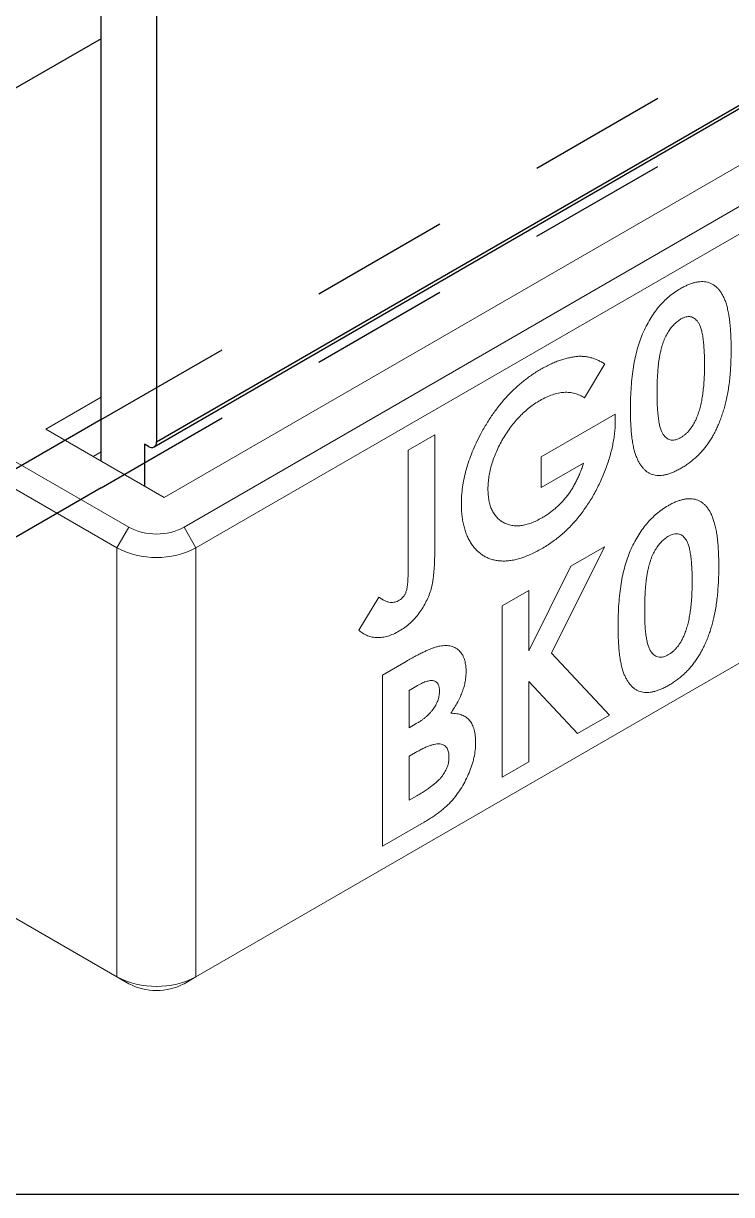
# Model space of a CAD drawing. Extents: x -1 to 10.4, y -10.7 to 0.
# Drawn here: x 7.249 to 7.883, y -10.74 to -9.692 of the extents above; entities that cross this region are included whole.
import ezdxf

# ---------------------------------------------------------------- set-up
doc = ezdxf.new("R2010")
doc.units = 0
doc.header["$LTSCALE"] = 0.5
doc.header["$MEASUREMENT"] = 0
doc.linetypes.add('HIDDEN', pattern=[0.375, 0.25, -0.125])
for name, color, linetype in [('Brackets', 181, 'CONTINUOUS'), ('Dimension', 10, 'CONTINUOUS'), ('Housing', 150, 'CONTINUOUS')]:
    doc.layers.add(name, color=color, linetype=linetype)
doc.layers.add('Jig', color=41, linetype='CONTINUOUS', lineweight=13)
doc.layers.add('Text-Unprinted', color=131, linetype='CONTINUOUS', plot=False)

msp = doc.modelspace()

# ---------------------------------------------------------------- linework, layer by layer
at = {"layer": 'Brackets', "linetype": 'HIDDEN', "lineweight": 25, "transparency": 16777216}
msp.add_line((8.2535, -9.1664), (7.3185, -9.7061), dxfattribs=at)
at = {"layer": 'Brackets', "linetype": 'HIDDEN', "transparency": 16777216}
for p, q in [((7.3185, -10.0468), (8.4779, -9.3775)), ((7.3185, -10.1078), (8.4779, -9.4385)), ((7.3185, -9.7061), (6.804, -10.0032)), ((7.3185, -10.0468), (7.099, -10.1735)), ((7.3185, -10.1078), (7.099, -10.2345))]:
    msp.add_line(p, q, dxfattribs=at)
at = {"layer": 'Dimension', "transparency": 16777216}
msp.add_open_spline([(9.0855, -9.8777), (9.2782, -8.2996), (7.8957, -7.5147), (6.5131, -6.7299), (6.7059, -5.1518)], degree=3, dxfattribs=at)
at = {"layer": 'Housing', "linetype": 'Continuous', "transparency": 16777216}
for p, q in [((7.368, -8.063), (7.368, -10.0667)), ((9.1027, -9.0682), (7.3659, -10.0713)), ((7.368, -10.0667), (9.1023, -9.065)), ((7.3185, -10.0839), (7.3185, -9.6459)), ((7.3574, -10.0688), (7.3574, -10.1063)), ((7.3609, -10.0708), (7.3574, -10.0688))]:
    msp.add_line(p, q, dxfattribs=at)
msp.add_arc((7.3637, -10.0674), 0.00437, 230.7624, 9.2023, dxfattribs=at)
at = {"layer": 'Jig', "linetype": 'Continuous', "transparency": 16777216}
for p, q in [((7.3432, -10.1431), (5.1512, -8.8771)), ((5.1406, -8.8954), (7.3326, -10.1615)), ((7.3326, -10.5451), (5.1406, -9.2791)), ((7.375, -10.1165), (8.4188, -9.5137)), ((8.3738, -9.5397), (7.375, -10.1165)), ((8.4269, -9.5458), (7.3927, -10.1431)), ((7.4033, -10.1615), (8.4375, -9.5642)), ((8.4375, -9.9479), (7.4033, -10.5451)), ((7.3185, -10.0267), (7.269, -10.0553)), ((7.269, -10.0553), (7.3114, -10.0798)), ((7.269, -10.0553), (7.375, -10.1165)), ((7.3114, -10.0798), (7.3185, -10.0757)), ((7.375, -10.1165), (7.3114, -10.0798)), ((7.375, -10.1165), (7.375, -10.1165)), ((7.3326, -10.1615), (7.3432, -10.1431)), ((7.4033, -10.1615), (7.3927, -10.1431)), ((7.3326, -10.1615), (7.3326, -10.5451)), ((7.4033, -10.5451), (7.4033, -10.1615)), ((7.3432, -10.5513), (7.3326, -10.5451)), ((7.3927, -10.5513), (7.4033, -10.5451))]:
    msp.add_line(p, q, dxfattribs=at)
at = {"layer": 'Jig', "transparency": 16777216}
for p, q in [((7.7691, -9.997), (7.7511, -10.0273)), ((7.7122, -10.0801), (7.7783, -10.0419)), ((7.7783, -10.0419), (7.7785, -10.0483)), ((7.5932, -10.0742), (7.617, -10.0605)), ((7.617, -10.0605), (7.617, -10.1621)), ((7.5932, -10.1822), (7.5932, -10.0742)), ((7.7122, -10.1076), (7.7122, -10.0801)), ((7.7502, -10.0856), (7.7122, -10.1076)), ((7.7688, -10.1606), (7.7215, -10.2556)), ((7.7387, -10.1779), (7.7688, -10.1606)), ((7.7011, -10.2535), (7.7387, -10.1779)), ((7.6773, -10.2134), (7.7011, -10.1997)), ((7.7011, -10.1997), (7.7011, -10.2535)), ((7.549, -10.2351), (7.567, -10.2055)), ((7.5668, -10.2057), (7.571, -10.2081)), ((7.6773, -10.3665), (7.6773, -10.2134)), ((7.5702, -10.2753), (7.5915, -10.263)), ((7.7215, -10.2556), (7.7734, -10.311)), ((7.5702, -10.4283), (7.5702, -10.2753)), ((7.6015, -10.2847), (7.594, -10.289)), ((7.7011, -10.281), (7.7011, -10.3527)), ((7.7447, -10.3276), (7.7011, -10.281)), ((7.594, -10.289), (7.594, -10.3223)), ((7.7734, -10.311), (7.7447, -10.3276)), ((7.594, -10.3223), (7.6004, -10.3187)), ((7.5997, -10.3446), (7.594, -10.3479)), ((7.594, -10.3479), (7.594, -10.3871)), ((7.7011, -10.3527), (7.6773, -10.3665)), ((7.594, -10.3871), (7.6009, -10.3831)), ((7.6075, -10.4068), (7.5702, -10.4283))]:
    msp.add_line(p, q, dxfattribs=at)
at = {"layer": 'Jig', "linetype": 'Continuous', "transparency": 16777216}
for centre, radius in [((7.368, -10.0953), 0.0538), ((7.368, -10.0933), 0.0768), ((7.368, -10.4769), 0.0768), ((7.368, -10.5035), 0.0538)]:
    msp.add_arc(centre, radius, 242.5977, 297.4023, dxfattribs=at)
at = {"layer": 'Jig', "transparency": 16777216}
for points, knots in [([(7.8367, -9.9297), (7.8379, -9.929), (7.8401, -9.9278), (7.8435, -9.9263), (7.8467, -9.925), (7.8498, -9.9241), (7.8527, -9.9236), (7.8556, -9.9233), (7.8583, -9.9234), (7.861, -9.9238), (7.8634, -9.9246), (7.8658, -9.9258), (7.8679, -9.9273), (7.87, -9.9291), (7.8719, -9.9313), (7.8736, -9.9338), (7.8752, -9.9368), (7.8767, -9.94), (7.878, -9.9437), (7.8791, -9.948), (7.8801, -9.9527), (7.8808, -9.958), (7.8814, -9.9637), (7.8818, -9.97), (7.8821, -9.9768), (7.8821, -9.9815), (7.8821, -9.9839)], [0, 0, 0, 0, 0.036627, 0.072018, 0.106602, 0.140274, 0.17358, 0.206379, 0.239129, 0.271938, 0.305059, 0.338342, 0.37263, 0.407727, 0.443889, 0.481473, 0.520266, 0.561057, 0.604159, 0.650198, 0.699685, 0.752419, 0.808832, 0.868984, 0.93269, 1, 1, 1, 1]), ([(7.8029, -9.97), (7.804, -9.9677), (7.806, -9.9633), (7.8095, -9.9571), (7.8133, -9.9512), (7.8174, -9.9459), (7.8218, -9.9411), (7.8265, -9.9367), (7.8315, -9.9329), (7.8349, -9.9308), (7.8367, -9.9297)], [0, 0, 0, 0, 0.132314, 0.2587, 0.380912, 0.500535, 0.620923, 0.742376, 0.868281, 1, 1, 1, 1]), ([(7.8373, -9.9568), (7.8362, -9.9575), (7.8342, -9.9588), (7.8312, -9.9614), (7.8285, -9.9645), (7.8263, -9.9674), (7.8248, -9.9701), (7.8236, -9.9722), (7.8226, -9.9746), (7.8216, -9.9771), (7.8207, -9.9797), (7.8198, -9.9826), (7.8191, -9.9856), (7.8184, -9.9888), (7.8178, -9.9922), (7.8173, -9.9959), (7.8168, -9.9999), (7.8165, -10.0042), (7.8162, -10.0087), (7.816, -10.0136), (7.8159, -10.0187), (7.8159, -10.0222), (7.8159, -10.024)], [0, 0, 0, 0, 0.0538317, 0.1055387, 0.1576324, 0.2112999, 0.2395184, 0.2694043, 0.3006884, 0.334182, 0.369857, 0.4080829, 0.4482393, 0.4916256, 0.5386654, 0.5899193, 0.6463879, 0.7072399, 0.7729552, 0.8436484, 0.9193114, 1, 1, 1, 1]), ([(7.8583, -9.9977), (7.8583, -9.9953), (7.8583, -9.9906), (7.858, -9.9842), (7.8576, -9.9783), (7.857, -9.9732), (7.8561, -9.9687), (7.8551, -9.965), (7.854, -9.9619), (7.8526, -9.9595), (7.851, -9.9577), (7.8494, -9.9563), (7.8476, -9.9553), (7.8458, -9.9547), (7.8438, -9.9546), (7.8417, -9.9549), (7.8395, -9.9556), (7.8381, -9.9564), (7.8373, -9.9568)], [0, 0, 0, 0, 0.112119, 0.21581, 0.310214, 0.396008, 0.473428, 0.542799, 0.60457, 0.659382, 0.708791, 0.755384, 0.798717, 0.840426, 0.880199, 0.91973, 0.959047, 1, 1, 1, 1]), ([(7.7921, -10.0374), (7.7921, -10.034), (7.7921, -10.0274), (7.7927, -10.0177), (7.7935, -10.0084), (7.7946, -9.9997), (7.7962, -9.9916), (7.7981, -9.9839), (7.8002, -9.9767), (7.8021, -9.9722), (7.8029, -9.97)], [0, 0, 0, 0, 0.161066, 0.310779, 0.449889, 0.578276, 0.696627, 0.805994, 0.906565, 1, 1, 1, 1]), ([(7.7119, -10.0018), (7.7133, -10.001), (7.7161, -9.9994), (7.7204, -9.9973), (7.7245, -9.9954), (7.7286, -9.9939), (7.7326, -9.9926), (7.7366, -9.9916), (7.7404, -9.9908), (7.743, -9.9905), (7.7442, -9.9903)], [0, 0, 0, 0, 0.128976, 0.256614, 0.382375, 0.50745, 0.631232, 0.754221, 0.877301, 1, 1, 1, 1]), ([(7.7442, -9.9903), (7.7453, -9.9902), (7.7474, -9.9901), (7.7506, -9.9903), (7.7537, -9.9906), (7.7568, -9.9914), (7.76, -9.9923), (7.763, -9.9936), (7.7661, -9.9952), (7.7681, -9.9964), (7.7691, -9.997)], [0, 0, 0, 0, 0.111803, 0.227404, 0.345669, 0.467905, 0.594194, 0.724668, 0.859642, 1, 1, 1, 1]), ([(7.8821, -9.9839), (7.8821, -9.9864), (7.8821, -9.9912), (7.8818, -9.9984), (7.8814, -10.0052), (7.8808, -10.0117), (7.88, -10.0179), (7.8791, -10.0238), (7.8779, -10.0293), (7.8766, -10.0346), (7.8751, -10.0395), (7.8735, -10.0443), (7.8718, -10.0488), (7.87, -10.0532), (7.868, -10.0573), (7.866, -10.0612), (7.8637, -10.0649), (7.8614, -10.0684), (7.859, -10.0717), (7.8563, -10.0748), (7.8536, -10.0778), (7.8506, -10.0806), (7.8475, -10.0832), (7.8443, -10.0858), (7.8409, -10.0881), (7.8386, -10.0895), (7.8374, -10.0902)], [0, 0, 0, 0, 0.068489, 0.133072, 0.193823, 0.251075, 0.304391, 0.354397, 0.401009, 0.444414, 0.485404, 0.524642, 0.561886, 0.597916, 0.632441, 0.665719, 0.697746, 0.729345, 0.760583, 0.792362, 0.824318, 0.857161, 0.89093, 0.925963, 0.962063, 1, 1, 1, 1]), ([(7.6582, -10.0596), (7.659, -10.058), (7.6608, -10.0548), (7.6635, -10.0502), (7.6663, -10.0457), (7.6692, -10.0414), (7.6723, -10.0373), (7.6754, -10.0333), (7.6786, -10.0294), (7.6819, -10.0257), (7.6853, -10.0222), (7.6888, -10.0188), (7.6924, -10.0156), (7.6961, -10.0125), (7.6999, -10.0096), (7.7038, -10.0068), (7.7078, -10.0041), (7.7105, -10.0026), (7.7119, -10.0018)], [0, 0, 0, 0, 0.063787, 0.126616, 0.188343, 0.249479, 0.309864, 0.370656, 0.430675, 0.491278, 0.551874, 0.613065, 0.675167, 0.737705, 0.801473, 0.866116, 0.93226, 1, 1, 1, 1]), ([(7.8518, -10.0439), (7.8524, -10.0424), (7.8535, -10.0394), (7.8548, -10.0346), (7.8559, -10.0295), (7.8568, -10.0239), (7.8575, -10.0179), (7.858, -10.0115), (7.8583, -10.0047), (7.8583, -10.0001), (7.8583, -9.9977)], [0, 0, 0, 0, 0.088875, 0.186363, 0.29409, 0.412109, 0.541758, 0.682689, 0.835089, 1, 1, 1, 1]), ([(7.7511, -10.0273), (7.7497, -10.0265), (7.7469, -10.0249), (7.7423, -10.0233), (7.7375, -10.0224), (7.7326, -10.0223), (7.7275, -10.023), (7.7222, -10.0244), (7.7168, -10.0266), (7.7131, -10.0286), (7.7112, -10.0296)], [0, 0, 0, 0, 0.134447, 0.263807, 0.389241, 0.511496, 0.632427, 0.753439, 0.87526, 1, 1, 1, 1]), ([(7.7112, -10.0296), (7.7096, -10.0306), (7.7064, -10.0325), (7.7017, -10.036), (7.6973, -10.0397), (7.693, -10.0439), (7.6889, -10.0484), (7.685, -10.0532), (7.6814, -10.0585), (7.6779, -10.064), (7.6748, -10.0697), (7.6721, -10.0754), (7.6697, -10.0811), (7.6679, -10.0867), (7.6664, -10.0923), (7.6654, -10.0978), (7.6647, -10.1034), (7.6646, -10.1069), (7.6646, -10.1087)], [0, 0, 0, 0, 0.067193, 0.13194, 0.195206, 0.257151, 0.318871, 0.380526, 0.442962, 0.506874, 0.570467, 0.632465, 0.693241, 0.753455, 0.813441, 0.873852, 0.936105, 1, 1, 1, 1]), ([(7.8159, -10.024), (7.8159, -10.0263), (7.8159, -10.0307), (7.8162, -10.037), (7.8167, -10.0426), (7.8173, -10.0476), (7.8181, -10.0518), (7.8191, -10.0554), (7.8203, -10.0584), (7.8217, -10.0606), (7.8233, -10.0624), (7.825, -10.0637), (7.8267, -10.0646), (7.8286, -10.0651), (7.8306, -10.0651), (7.8327, -10.0648), (7.835, -10.064), (7.8365, -10.0632), (7.8373, -10.0628)], [0, 0, 0, 0, 0.110752, 0.212376, 0.305552, 0.39038, 0.466772, 0.535487, 0.596824, 0.651363, 0.701341, 0.747857, 0.792193, 0.834257, 0.875313, 0.916021, 0.957645, 1, 1, 1, 1]), ([(7.8374, -10.0902), (7.8362, -10.0909), (7.8339, -10.0921), (7.8305, -10.0938), (7.8272, -10.095), (7.8241, -10.096), (7.8211, -10.0965), (7.8183, -10.0968), (7.8156, -10.0967), (7.813, -10.0963), (7.8106, -10.0955), (7.8084, -10.0944), (7.8062, -10.093), (7.8042, -10.0912), (7.8024, -10.0891), (7.8006, -10.0867), (7.799, -10.0838), (7.7976, -10.0807), (7.7963, -10.0771), (7.7951, -10.0731), (7.7942, -10.0684), (7.7934, -10.0633), (7.7928, -10.0575), (7.7924, -10.0513), (7.7921, -10.0446), (7.7921, -10.0399), (7.7921, -10.0374)], [0, 0, 0, 0, 0.038221, 0.074874, 0.110168, 0.144745, 0.178103, 0.211197, 0.24385, 0.276037, 0.308544, 0.341435, 0.375117, 0.409625, 0.445367, 0.482286, 0.520792, 0.560774, 0.603062, 0.648922, 0.697907, 0.750777, 0.807292, 0.867643, 0.931855, 1, 1, 1, 1]), ([(7.8373, -10.0628), (7.838, -10.0623), (7.8395, -10.0614), (7.8416, -10.0597), (7.8436, -10.0577), (7.8455, -10.0554), (7.8473, -10.0529), (7.849, -10.0501), (7.8505, -10.0471), (7.8514, -10.045), (7.8518, -10.0439)], [0, 0, 0, 0, 0.124035, 0.242846, 0.360342, 0.479042, 0.599334, 0.725488, 0.858549, 1, 1, 1, 1]), ([(7.7785, -10.0483), (7.7784, -10.05), (7.7784, -10.0534), (7.778, -10.0587), (7.7772, -10.064), (7.7762, -10.0694), (7.775, -10.0749), (7.7734, -10.0806), (7.7716, -10.0863), (7.7695, -10.092), (7.7672, -10.0978), (7.7647, -10.1034), (7.762, -10.1088), (7.7592, -10.1141), (7.7562, -10.1191), (7.753, -10.124), (7.7497, -10.1288), (7.7462, -10.1333), (7.7425, -10.1377), (7.7387, -10.1419), (7.7347, -10.1458), (7.7306, -10.1496), (7.7263, -10.1531), (7.7218, -10.1564), (7.7172, -10.1595), (7.7141, -10.1614), (7.7125, -10.1623)], [0, 0, 0, 0, 0.0419561, 0.0838374, 0.1253297, 0.1668251, 0.2084872, 0.2506579, 0.2931106, 0.3364618, 0.3796157, 0.4216808, 0.4630152, 0.5037472, 0.5437176, 0.5834649, 0.6231529, 0.6628895, 0.7028108, 0.7428727, 0.7836392, 0.8248405, 0.866918, 0.9100605, 0.9542098, 1, 1, 1, 1]), ([(7.6408, -10.1225), (7.6408, -10.12), (7.6409, -10.115), (7.6418, -10.1073), (7.6431, -10.0995), (7.645, -10.0916), (7.6475, -10.0837), (7.6505, -10.0757), (7.654, -10.0676), (7.6568, -10.0623), (7.6582, -10.0596)], [0, 0, 0, 0, 0.129258, 0.255246, 0.378909, 0.50093, 0.623252, 0.746433, 0.871368, 1, 1, 1, 1]), ([(7.713, -10.1346), (7.7141, -10.1339), (7.7162, -10.1327), (7.7194, -10.1305), (7.7224, -10.1282), (7.7253, -10.1259), (7.728, -10.1233), (7.7306, -10.1207), (7.7331, -10.1179), (7.7355, -10.115), (7.7378, -10.1119), (7.7399, -10.1086), (7.7419, -10.1052), (7.7438, -10.1016), (7.7456, -10.0978), (7.7472, -10.0939), (7.7488, -10.0898), (7.7498, -10.087), (7.7502, -10.0856)], [0, 0, 0, 0, 0.069342, 0.136133, 0.200535, 0.262767, 0.323389, 0.382953, 0.440937, 0.498748, 0.556278, 0.614728, 0.673714, 0.734792, 0.797576, 0.86229, 0.929678, 1, 1, 1, 1]), ([(7.6646, -10.1087), (7.6646, -10.1106), (7.6647, -10.1142), (7.6654, -10.1191), (7.6665, -10.1236), (7.668, -10.1276), (7.67, -10.1312), (7.6724, -10.1342), (7.6752, -10.1368), (7.6785, -10.1389), (7.682, -10.1405), (7.6859, -10.1415), (7.6899, -10.1419), (7.6941, -10.1417), (7.6986, -10.1408), (7.7032, -10.1393), (7.708, -10.1373), (7.7113, -10.1355), (7.713, -10.1346)], [0, 0, 0, 0, 0.063874, 0.125841, 0.186457, 0.246336, 0.306267, 0.366955, 0.42886, 0.492563, 0.556595, 0.619071, 0.681028, 0.742582, 0.804912, 0.86786, 0.932938, 1, 1, 1, 1]), ([(7.8257, -10.1238), (7.8268, -10.1232), (7.8291, -10.1219), (7.8324, -10.1204), (7.8356, -10.1192), (7.8387, -10.1183), (7.8417, -10.1177), (7.8446, -10.1175), (7.8473, -10.1176), (7.8499, -10.118), (7.8524, -10.1188), (7.8547, -10.1199), (7.8569, -10.1214), (7.8589, -10.1232), (7.8608, -10.1255), (7.8626, -10.128), (7.8642, -10.1309), (7.8656, -10.1342), (7.8669, -10.1379), (7.868, -10.1421), (7.869, -10.1468), (7.8698, -10.1521), (7.8704, -10.1578), (7.8708, -10.1641), (7.8711, -10.1709), (7.8711, -10.1757), (7.8711, -10.1781)], [0, 0, 0, 0, 0.0366266, 0.0720176, 0.1066018, 0.1402739, 0.1735801, 0.2063789, 0.2391292, 0.2719377, 0.3050588, 0.3383424, 0.3726295, 0.4077269, 0.4438894, 0.4814735, 0.5202662, 0.5610568, 0.6041587, 0.6501983, 0.6996847, 0.7524187, 0.8088321, 0.8689839, 0.93269, 1, 1, 1, 1]), ([(7.7125, -10.1623), (7.7108, -10.1632), (7.7075, -10.1651), (7.7025, -10.1675), (7.6977, -10.1694), (7.6931, -10.1711), (7.6885, -10.1722), (7.6841, -10.173), (7.6799, -10.1733), (7.6758, -10.1732), (7.6718, -10.1728), (7.6681, -10.1719), (7.6646, -10.1707), (7.6613, -10.169), (7.6582, -10.167), (7.6553, -10.1645), (7.6526, -10.1617), (7.6502, -10.1585), (7.648, -10.1549), (7.646, -10.1511), (7.6444, -10.147), (7.6431, -10.1426), (7.6421, -10.138), (7.6413, -10.1331), (7.6409, -10.1279), (7.6408, -10.1243), (7.6408, -10.1225)], [0, 0, 0, 0, 0.045177, 0.089554, 0.132591, 0.175068, 0.216835, 0.258412, 0.299395, 0.34053, 0.381365, 0.421966, 0.462143, 0.502292, 0.542775, 0.583285, 0.62468, 0.666691, 0.70889, 0.750592, 0.791965, 0.832957, 0.874428, 0.915866, 0.957652, 1, 1, 1, 1]), ([(7.7919, -10.1641), (7.7929, -10.1619), (7.7949, -10.1575), (7.7985, -10.1512), (7.8022, -10.1454), (7.8064, -10.1401), (7.8108, -10.1352), (7.8155, -10.1309), (7.8205, -10.127), (7.8239, -10.1249), (7.8257, -10.1238)], [0, 0, 0, 0, 0.132314, 0.2587, 0.380912, 0.500535, 0.620923, 0.742376, 0.868281, 1, 1, 1, 1]), ([(7.8473, -10.1918), (7.8473, -10.1894), (7.8473, -10.1848), (7.847, -10.1783), (7.8465, -10.1725), (7.8459, -10.1673), (7.8451, -10.1629), (7.8441, -10.1591), (7.8429, -10.156), (7.8415, -10.1536), (7.84, -10.1518), (7.8383, -10.1504), (7.8366, -10.1494), (7.8347, -10.1489), (7.8328, -10.1487), (7.8307, -10.149), (7.8285, -10.1498), (7.827, -10.1505), (7.8262, -10.151)], [0, 0, 0, 0, 0.112119, 0.21581, 0.310214, 0.396008, 0.473428, 0.542799, 0.60457, 0.659382, 0.708791, 0.755384, 0.798717, 0.840426, 0.880199, 0.91973, 0.959047, 1, 1, 1, 1]), ([(7.8262, -10.151), (7.8252, -10.1516), (7.8232, -10.1529), (7.8202, -10.1555), (7.8174, -10.1586), (7.8153, -10.1616), (7.8137, -10.1642), (7.8126, -10.1664), (7.8115, -10.1687), (7.8105, -10.1712), (7.8097, -10.1739), (7.8088, -10.1767), (7.8081, -10.1797), (7.8074, -10.1829), (7.8068, -10.1864), (7.8062, -10.1901), (7.8058, -10.194), (7.8054, -10.1983), (7.8052, -10.2028), (7.8049, -10.2077), (7.8048, -10.2128), (7.8048, -10.2163), (7.8048, -10.2181)], [0, 0, 0, 0, 0.053832, 0.105539, 0.157632, 0.2113, 0.239518, 0.269404, 0.300688, 0.334182, 0.369857, 0.408083, 0.448239, 0.491626, 0.538665, 0.589919, 0.646388, 0.70724, 0.772955, 0.843648, 0.919311, 1, 1, 1, 1]), ([(7.617, -10.1621), (7.617, -10.1641), (7.617, -10.1678), (7.6168, -10.1733), (7.6166, -10.1784), (7.6162, -10.1831), (7.6158, -10.1873), (7.6152, -10.1913), (7.6146, -10.1948), (7.6136, -10.1989), (7.612, -10.2037), (7.6095, -10.2093), (7.6066, -10.2147), (7.6031, -10.2198), (7.5992, -10.2247), (7.5949, -10.229), (7.5902, -10.2328), (7.5869, -10.2348), (7.5852, -10.2358)], [0, 0, 0, 0, 0.076414, 0.147235, 0.212084, 0.271069, 0.324193, 0.371998, 0.414138, 0.451018, 0.518122, 0.583596, 0.648767, 0.715219, 0.783109, 0.852067, 0.923839, 1, 1, 1, 1]), ([(7.781, -10.2316), (7.781, -10.2282), (7.7811, -10.2216), (7.7816, -10.2118), (7.7825, -10.2026), (7.7836, -10.1939), (7.7851, -10.1857), (7.787, -10.178), (7.7892, -10.1709), (7.791, -10.1663), (7.7919, -10.1641)], [0, 0, 0, 0, 0.161066, 0.310779, 0.449889, 0.578276, 0.696627, 0.805994, 0.906565, 1, 1, 1, 1]), ([(7.8711, -10.1781), (7.8711, -10.1806), (7.8711, -10.1854), (7.8708, -10.1925), (7.8703, -10.1994), (7.8697, -10.2059), (7.8689, -10.2121), (7.868, -10.2179), (7.8669, -10.2235), (7.8655, -10.2287), (7.8641, -10.2337), (7.8625, -10.2384), (7.8608, -10.243), (7.8589, -10.2473), (7.857, -10.2514), (7.8549, -10.2553), (7.8527, -10.259), (7.8504, -10.2625), (7.8479, -10.2658), (7.8453, -10.269), (7.8425, -10.2719), (7.8396, -10.2748), (7.8365, -10.2774), (7.8332, -10.2799), (7.8298, -10.2822), (7.8275, -10.2836), (7.8263, -10.2843)], [0, 0, 0, 0, 0.068489, 0.133072, 0.193823, 0.251075, 0.304391, 0.354397, 0.401009, 0.444414, 0.485404, 0.524642, 0.561886, 0.597916, 0.632441, 0.665719, 0.697746, 0.729345, 0.760583, 0.792362, 0.824318, 0.857161, 0.89093, 0.925963, 0.962063, 1, 1, 1, 1]), ([(7.5852, -10.2083), (7.5859, -10.2079), (7.5871, -10.2072), (7.5888, -10.2054), (7.5902, -10.2033), (7.5911, -10.2013), (7.5917, -10.1994), (7.5921, -10.1977), (7.5925, -10.1958), (7.5927, -10.1936), (7.593, -10.1911), (7.593, -10.1884), (7.5932, -10.1854), (7.5932, -10.1833), (7.5932, -10.1822)], [0, 0, 0, 0, 0.083638, 0.160373, 0.236973, 0.319854, 0.367519, 0.425272, 0.493709, 0.573008, 0.662595, 0.763436, 0.875911, 1, 1, 1, 1]), ([(7.8408, -10.238), (7.8413, -10.2366), (7.8424, -10.2335), (7.8437, -10.2288), (7.8448, -10.2236), (7.8457, -10.2181), (7.8464, -10.2121), (7.847, -10.2057), (7.8472, -10.1989), (7.8473, -10.1942), (7.8473, -10.1918)], [0, 0, 0, 0, 0.088875, 0.186363, 0.29409, 0.412109, 0.541758, 0.682689, 0.835089, 1, 1, 1, 1]), ([(7.567, -10.2055), (7.5679, -10.2061), (7.5697, -10.2074), (7.5723, -10.2089), (7.5748, -10.2099), (7.577, -10.2104), (7.5792, -10.2104), (7.5812, -10.21), (7.5832, -10.2094), (7.5846, -10.2087), (7.5852, -10.2083)], [0, 0, 0, 0, 0.191177, 0.356896, 0.499617, 0.618069, 0.721813, 0.819283, 0.911678, 1, 1, 1, 1]), ([(7.8048, -10.2181), (7.8048, -10.2204), (7.8049, -10.2249), (7.8051, -10.2312), (7.8056, -10.2367), (7.8062, -10.2417), (7.8071, -10.246), (7.8081, -10.2495), (7.8093, -10.2525), (7.8107, -10.2548), (7.8122, -10.2565), (7.8139, -10.2578), (7.8157, -10.2587), (7.8176, -10.2592), (7.8196, -10.2593), (7.8217, -10.2589), (7.8239, -10.2581), (7.8255, -10.2573), (7.8262, -10.2569)], [0, 0, 0, 0, 0.110752, 0.212376, 0.305552, 0.39038, 0.466772, 0.535487, 0.596824, 0.651363, 0.701341, 0.747857, 0.792193, 0.834257, 0.875313, 0.916021, 0.957645, 1, 1, 1, 1]), ([(7.8263, -10.2843), (7.8252, -10.285), (7.8228, -10.2863), (7.8194, -10.2879), (7.8162, -10.2891), (7.813, -10.2901), (7.8101, -10.2906), (7.8072, -10.2909), (7.8045, -10.2908), (7.802, -10.2904), (7.7996, -10.2896), (7.7973, -10.2885), (7.7952, -10.2871), (7.7932, -10.2854), (7.7913, -10.2832), (7.7896, -10.2808), (7.788, -10.278), (7.7865, -10.2749), (7.7852, -10.2713), (7.7841, -10.2672), (7.7831, -10.2626), (7.7823, -10.2574), (7.7818, -10.2517), (7.7813, -10.2455), (7.781, -10.2387), (7.781, -10.234), (7.781, -10.2316)], [0, 0, 0, 0, 0.038221, 0.074874, 0.110168, 0.144745, 0.178103, 0.211197, 0.24385, 0.276037, 0.308544, 0.341435, 0.375117, 0.409625, 0.445367, 0.482286, 0.520792, 0.560774, 0.603062, 0.648922, 0.697907, 0.750777, 0.807292, 0.867643, 0.931855, 1, 1, 1, 1]), ([(7.5852, -10.2358), (7.5835, -10.2368), (7.58, -10.2387), (7.575, -10.2405), (7.5701, -10.2416), (7.5654, -10.2419), (7.561, -10.2414), (7.5567, -10.2401), (7.5527, -10.2381), (7.5502, -10.2361), (7.549, -10.2351)], [0, 0, 0, 0, 0.123869, 0.244318, 0.36308, 0.483363, 0.604704, 0.731021, 0.862039, 1, 1, 1, 1]), ([(7.8262, -10.2569), (7.827, -10.2565), (7.8284, -10.2556), (7.8306, -10.2538), (7.8326, -10.2518), (7.8345, -10.2496), (7.8363, -10.247), (7.8379, -10.2443), (7.8394, -10.2412), (7.8403, -10.2391), (7.8408, -10.238)], [0, 0, 0, 0, 0.124035, 0.242846, 0.360342, 0.479042, 0.599334, 0.725488, 0.858549, 1, 1, 1, 1]), ([(7.5915, -10.263), (7.593, -10.2621), (7.5958, -10.2605), (7.6, -10.2582), (7.6038, -10.2562), (7.6074, -10.2544), (7.6106, -10.253), (7.6135, -10.2517), (7.6161, -10.2508), (7.6178, -10.2503), (7.6185, -10.2501)], [0, 0, 0, 0, 0.163996, 0.31733, 0.458061, 0.588186, 0.707951, 0.816321, 0.913584, 1, 1, 1, 1]), ([(7.6185, -10.2501), (7.6195, -10.2498), (7.6215, -10.2493), (7.6243, -10.249), (7.6269, -10.2488), (7.6294, -10.249), (7.6318, -10.2494), (7.634, -10.2502), (7.636, -10.2512), (7.6379, -10.2525), (7.6396, -10.2541), (7.641, -10.2559), (7.6423, -10.258), (7.6433, -10.2604), (7.6441, -10.2629), (7.6446, -10.2657), (7.645, -10.2687), (7.645, -10.2709), (7.645, -10.272)], [0, 0, 0, 0, 0.068742, 0.134895, 0.1997, 0.262946, 0.325322, 0.386927, 0.448992, 0.510696, 0.572044, 0.632642, 0.692942, 0.752417, 0.812758, 0.873493, 0.935783, 1, 1, 1, 1]), ([(7.645, -10.272), (7.645, -10.2734), (7.6449, -10.2763), (7.6443, -10.2808), (7.6433, -10.2853), (7.6418, -10.2899), (7.6399, -10.2946), (7.6375, -10.2994), (7.6346, -10.3044), (7.6324, -10.3077), (7.6313, -10.3094)], [0, 0, 0, 0, 0.123308, 0.242862, 0.359429, 0.474783, 0.594376, 0.72017, 0.855099, 1, 1, 1, 1]), ([(7.6212, -10.2894), (7.6212, -10.2882), (7.6211, -10.286), (7.6201, -10.2834), (7.6186, -10.2814), (7.6168, -10.2805), (7.6151, -10.2801), (7.6136, -10.2801), (7.612, -10.2803), (7.6102, -10.2808), (7.6082, -10.2814), (7.6061, -10.2823), (7.6039, -10.2833), (7.6023, -10.2842), (7.6015, -10.2847)], [0, 0, 0, 0, 0.112318, 0.217162, 0.320736, 0.428689, 0.486125, 0.546577, 0.610671, 0.678379, 0.751037, 0.828585, 0.911505, 1, 1, 1, 1]), ([(7.6004, -10.3187), (7.6012, -10.3182), (7.6029, -10.3172), (7.6053, -10.3156), (7.6075, -10.314), (7.6096, -10.3123), (7.6115, -10.3105), (7.6132, -10.3087), (7.6147, -10.3069), (7.6165, -10.3044), (7.6184, -10.3012), (7.6201, -10.2973), (7.6211, -10.2932), (7.6212, -10.2907), (7.6212, -10.2894)], [0, 0, 0, 0, 0.088765, 0.171355, 0.248082, 0.32112, 0.38886, 0.452062, 0.51223, 0.569578, 0.676977, 0.78104, 0.886932, 1, 1, 1, 1]), ([(7.6313, -10.3094), (7.6322, -10.3094), (7.634, -10.3095), (7.6366, -10.3097), (7.6391, -10.3102), (7.6413, -10.3109), (7.6433, -10.3118), (7.6451, -10.313), (7.6468, -10.3143), (7.6482, -10.3159), (7.6495, -10.3177), (7.6506, -10.3196), (7.6515, -10.3219), (7.6522, -10.3242), (7.6528, -10.3269), (7.6532, -10.3297), (7.6535, -10.3327), (7.6535, -10.3348), (7.6535, -10.3359)], [0, 0, 0, 0, 0.072769, 0.14268, 0.209427, 0.274632, 0.336831, 0.397631, 0.456898, 0.515139, 0.573163, 0.631099, 0.689015, 0.74882, 0.809284, 0.870755, 0.934285, 1, 1, 1, 1]), ([(7.6297, -10.3486), (7.6297, -10.3478), (7.6297, -10.3462), (7.6294, -10.3441), (7.6288, -10.3423), (7.628, -10.3407), (7.6271, -10.3393), (7.6258, -10.3383), (7.6244, -10.3375), (7.6228, -10.3369), (7.6209, -10.3366), (7.6187, -10.3368), (7.6162, -10.3372), (7.6135, -10.338), (7.6104, -10.3391), (7.6071, -10.3406), (7.6035, -10.3424), (7.601, -10.3438), (7.5997, -10.3446)], [0, 0, 0, 0, 0.052804, 0.102848, 0.151634, 0.199493, 0.24769, 0.296169, 0.346204, 0.398436, 0.454195, 0.514248, 0.579272, 0.650186, 0.727567, 0.811532, 0.902517, 1, 1, 1, 1]), ([(7.6535, -10.3359), (7.6535, -10.338), (7.6533, -10.3423), (7.6522, -10.349), (7.6504, -10.3558), (7.6478, -10.3626), (7.6447, -10.3693), (7.6412, -10.3757), (7.6372, -10.3816), (7.6336, -10.3862), (7.6304, -10.3897), (7.6277, -10.3922), (7.6249, -10.3948), (7.6218, -10.3973), (7.6186, -10.3997), (7.6151, -10.4021), (7.6114, -10.4045), (7.6088, -10.406), (7.6075, -10.4068)], [0, 0, 0, 0, 0.080264, 0.158481, 0.236217, 0.314724, 0.392846, 0.468644, 0.542699, 0.617292, 0.655952, 0.69704, 0.74066, 0.786773, 0.835568, 0.887242, 0.941894, 1, 1, 1, 1]), ([(7.6009, -10.3831), (7.6022, -10.3824), (7.6048, -10.3808), (7.6086, -10.3785), (7.612, -10.3761), (7.615, -10.3739), (7.6177, -10.3717), (7.6201, -10.3696), (7.6221, -10.3675), (7.6238, -10.3654), (7.6252, -10.3633), (7.6264, -10.3613), (7.6274, -10.3592), (7.6283, -10.3571), (7.629, -10.355), (7.6294, -10.3529), (7.6297, -10.3507), (7.6297, -10.3493), (7.6297, -10.3486)], [0, 0, 0, 0, 0.109605, 0.210729, 0.302106, 0.385275, 0.459318, 0.524848, 0.583642, 0.634641, 0.681202, 0.726798, 0.770652, 0.814017, 0.857946, 0.903306, 0.950528, 1, 1, 1, 1])]:
    msp.add_open_spline(points, degree=3, knots=knots, dxfattribs=at)
at = {"layer": 'Text-Unprinted', "transparency": 16777216}
msp.add_lwpolyline([(0, 0), (10.4144, 0), (10.4144, -10.7398), (0, -10.7398)], close=True, dxfattribs=at)

doc.saveas('drawing.dxf')
